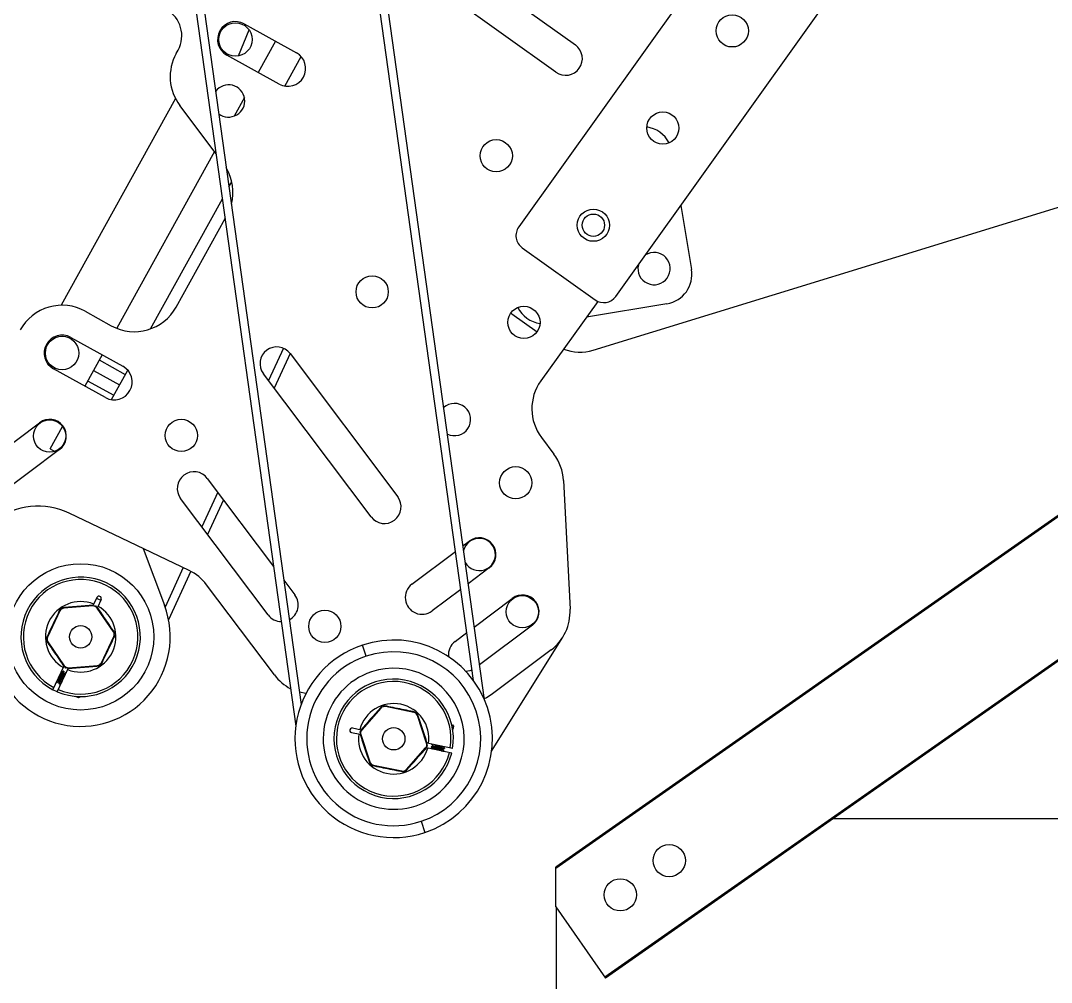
# Model space of a CAD drawing. Header units: inches. Extents: x -45.4 to 22.3, y -8.8 to 22.6.
# Drawn here: x -9.06 to -0.42, y 7.65 to 15.7 of the extents above; entities that cross this region are included whole.
import ezdxf

# ---------------------------------------------------------------- set-up
doc = ezdxf.new("R2010")
doc.units = ezdxf.units.IN
doc.header["$MEASUREMENT"] = 0

msp = doc.modelspace()

# ---------------------------------------------------------------- linework, layer by layer
at = {"color": 7, "linetype": 'Continuous', "lineweight": 25}
for p, q in [((-1.9095, 18.1363), (-4.8846, 13.9741)), ((-4.071, 13.3926), (-0.6598, 18.1649)), ((8.6833, 17.8972), (-4.5741, 8.6143)), ((-5.1725, 10.0157), (-6.0807, 16.5316)), ((-5.2645, 10.1768), (-6.1302, 16.3871)), ((-5.6306, 16.3697), (-4.4103, 15.4974)), ((-7.6571, 16.2906), (-6.7517, 9.7956)), ((-7.57, 16.1652), (-6.7072, 9.9757)), ((-4.2612, 12.9417), (6.2075, 16.1636)), ((-4.5732, 15.2696), (-5.7935, 16.1419)), ((6.089, 16.0685), (-4.5741, 8.6021)), ((-7.2324, 15.4054), (-7.1431, 15.6249)), ((-7.1842, 15.6745), (-6.7467, 15.4325)), ((-7.7536, 15.4248), (-7.7376, 15.4538)), ((-6.9217, 15.5293), (-7.0669, 15.2668)), ((-6.8919, 15.17), (-7.3294, 15.412)), ((-6.844, 15.1533), (-6.7071, 15.4008)), ((6.611, 15.2375), (-4.1625, 7.6939)), ((6.6239, 15.2344), (-4.1567, 7.6857)), ((-7.7593, 15.0482), (-8.7164, 13.3181)), ((-7.1823, 15.0583), (-7.2689, 14.9017)), ((-7.4196, 14.5869), (-7.7233, 14.9908)), ((-7.4331, 14.6049), (-8.2514, 13.1257)), ((-7.3112, 14.3088), (-7.2876, 14.3515)), ((-7.9686, 13.1205), (-7.3668, 14.2083)), ((-3.5269, 14.1538), (-3.4379, 13.6183)), ((-7.7531, 13.3036), (-7.3438, 14.0433)), ((-4.8556, 13.7998), (-4.2454, 13.3636)), ((-4.2236, 13.3511), (-4.7004, 12.6842)), ((-3.6435, 13.3307), (-4.3185, 13.2184)), ((-8.5154, 13.2682), (-8.2967, 13.1472)), ((-4.951, 13.2535), (-4.9429, 13.2476)), ((-4.9429, 13.2476), (-4.7314, 13.0964)), ((-8.6365, 13.0495), (-8.199, 12.8074)), ((-6.8556, 12.9579), (-6.9793, 12.687)), ((-8.374, 12.9042), (-8.5192, 12.6417)), ((-6.7998, 12.9142), (-6.9322, 12.6243)), ((-6.7994, 12.9136), (-5.8978, 11.7147)), ((-8.3442, 12.5449), (-8.7817, 12.787)), ((-8.3982, 12.8605), (-8.1794, 12.7395)), ((-8.4466, 12.773), (-8.2278, 12.652)), ((-8.2963, 12.5282), (-8.1594, 12.7757)), ((-6.1216, 11.5464), (-7.0232, 12.7453)), ((-8.495, 12.6855), (-8.2762, 12.5645)), ((-9.8728, 11.602), (-8.8977, 12.3352)), ((-8.8096, 12.1167), (-8.7057, 12.3046)), ((-4.6946, 12.2111), (-4.5903, 12.0724)), ((-8.7294, 12.1115), (-9.7045, 11.3782)), ((-8.8096, 12.1167), (-8.7709, 12.0953)), ((-7.4926, 11.8685), (-6.9378, 11.1308)), ((-4.5105, 11.8524), (-4.4552, 10.7726)), ((-7.4056, 11.7529), (-7.5379, 11.4629)), ((-6.9831, 10.7252), (-7.7164, 11.7003)), ((-7.3585, 11.6902), (-7.4908, 11.4003)), ((-7.646, 11.0987), (-8.6488, 11.5772)), ((-5.352, 11.3041), (-5.2995, 11.3436)), ((-8.0311, 11.2824), (-7.8517, 10.8069)), ((-5.779, 10.983), (-5.415, 11.2567)), ((-7.6938, 11.1215), (-7.8453, 10.7894)), ((-7.6317, 11.0915), (-7.8172, 10.6852)), ((-5.1312, 11.1198), (-5.3078, 10.987)), ((-6.9306, 10.2228), (-7.4986, 10.9781)), ((-6.8524, 11.0172), (-6.7593, 10.8935)), ((-5.3708, 10.9396), (-5.6107, 10.7592)), ((-8.4519, 10.8008), (-8.6937, 10.782)), ((-8.4179, 10.8713), (-8.4491, 10.8061)), ((-8.444, 10.8015), (-8.4289, 10.8026)), ((-8.4436, 10.8019), (-8.4287, 10.8031)), ((-8.4289, 10.8026), (-8.4204, 10.7902)), ((-8.4287, 10.8031), (-8.4203, 10.7907)), ((-8.3824, 10.8543), (-8.4136, 10.7891)), ((-5.2573, 10.6246), (-4.9388, 10.8641)), ((-8.7267, 10.7594), (-8.8312, 10.5406)), ((-8.2787, 10.5836), (-8.4158, 10.7836)), ((-4.7706, 10.6403), (-5.2131, 10.3075)), ((-8.3801, 10.325), (-8.2756, 10.5438)), ((-5.4184, 10.5035), (-5.3203, 10.5772)), ((-5.1114, 9.5864), (-4.5155, 10.5402)), ((-8.8281, 10.5007), (-8.691, 10.3008)), ((-6.1623, 10.3797), (-6.1935, 10.4731)), ((-4.6143, 10.4325), (-5.1148, 10.0561)), ((-8.7866, 10.0999), (-8.6932, 10.2953)), ((-8.7511, 10.0829), (-8.6577, 10.2783)), ((-8.6781, 10.2813), (-8.6865, 10.2936)), ((-8.6779, 10.2817), (-8.6864, 10.2942)), ((-8.6632, 10.2825), (-8.6781, 10.2813)), ((-8.6628, 10.2829), (-8.6779, 10.2817)), ((-8.6549, 10.2835), (-8.4131, 10.3024)), ((-8.7156, 10.2454), (-8.7158, 10.248)), ((-8.7157, 10.246), (-8.7132, 10.2449)), ((-8.6949, 10.2541), (-8.6977, 10.2555)), ((-8.6931, 10.2353), (-8.6906, 10.2341)), ((-8.6763, 10.2436), (-8.6752, 10.2447)), ((-8.6752, 10.2447), (-8.6756, 10.2401)), ((-8.674, 10.2441), (-8.6752, 10.2447)), ((-8.7511, 10.0829), (-8.7866, 10.0999)), ((-8.7576, 10.1606), (-8.7576, 10.1604)), ((-8.7571, 10.1616), (-8.7573, 10.1598)), ((-8.7545, 10.1585), (-8.7573, 10.1598)), ((-8.739, 10.1691), (-8.7365, 10.1679)), ((-8.7319, 10.1477), (-8.7347, 10.149)), ((-8.7319, 10.1477), (-8.7308, 10.1488)), ((-8.7165, 10.1583), (-8.7153, 10.1577)), ((-8.5727, 10.0322), (-8.5976, 10.0441)), ((-8.5727, 10.0322), (-8.5678, 10.0424)), ((-8.5605, 10.0365), (-8.5727, 10.0322)), ((-8.5578, 10.0422), (-8.5605, 10.0365)), ((-6.667, 10.0671), (-6.7216, 10.0788)), ((-6.0385, 9.9454), (-6.1994, 9.7639)), ((-5.763, 9.9095), (-6.0006, 9.958)), ((-5.6563, 9.6529), (-5.7331, 9.8829)), ((-6.276, 9.7792), (-6.2053, 9.7648)), ((-6.2047, 9.7579), (-6.2147, 9.7466)), ((-5.4457, 9.8055), (-5.4395, 9.8042)), ((-5.4323, 9.7934), (-5.4434, 9.7957)), ((-5.4395, 9.8042), (-5.4323, 9.7934)), ((-5.4323, 9.7934), (-5.4379, 9.7663)), ((-6.2839, 9.7407), (-6.2131, 9.7262)), ((-6.2147, 9.7466), (-6.2099, 9.7323)), ((-6.2074, 9.7247), (-6.1306, 9.4947)), ((-5.8252, 9.4322), (-5.6643, 9.6137)), ((-5.659, 9.6197), (-5.649, 9.631)), ((-5.4463, 9.5695), (-5.6584, 9.6128)), ((-5.649, 9.631), (-5.6538, 9.6453)), ((-5.4384, 9.608), (-5.6506, 9.6514)), ((-5.6181, 9.6212), (-5.6187, 9.6181)), ((-5.6135, 9.6438), (-5.6137, 9.6426)), ((-5.6137, 9.6426), (-5.6091, 9.6433)), ((-5.6124, 9.6417), (-5.6137, 9.6426)), ((-5.6046, 9.6032), (-5.6071, 9.6023)), ((-5.6053, 9.603), (-5.6047, 9.6057)), ((-5.6002, 9.6275), (-5.5997, 9.6302)), ((-5.5985, 9.6292), (-5.5997, 9.6302)), ((-5.5249, 9.5989), (-5.5244, 9.6016)), ((-5.5199, 9.6234), (-5.5197, 9.6246)), ((-5.5133, 9.5832), (-5.5115, 9.5834)), ((-5.5122, 9.5829), (-5.512, 9.583)), ((-5.5109, 9.5865), (-5.5115, 9.5834)), ((-5.5059, 9.611), (-5.5072, 9.6118)), ((-5.5059, 9.611), (-5.5065, 9.6079)), ((-6.1007, 9.4681), (-5.8631, 9.4196)), ((-5.7013, 8.9979), (-5.6702, 8.9045)), ((-2.2491, 9.0215), (4.5445, 9.0215)), ((-4.5741, 8.2817), (-4.5741, 8.6143)), ((-4.5741, 8.2817), (-4.1567, 7.6857)), ((-4.5684, 7.3965), (-4.5684, 8.2737))]:
    msp.add_line(p, q, dxfattribs=at)
at = {"color": 7, "linetype": 'Continuous', "lineweight": 25, "flags": 128}
for points in [[(-8.4205, 10.866), (-8.3972, 10.8554), (-8.3849, 10.849)], [(-5.2766, 10.264), (-5.2934, 10.2576), (-5.3264, 10.2518)], [(-5.1148, 10.0561), (-5.1552, 10.0313), (-5.1754, 10.0225)]]:
    msp.add_lwpolyline(points, dxfattribs=at)
at = {"color": 7, "linetype": 'Continuous', "lineweight": 25}
for centre, radius in [((-3.0967, 15.6155), 0.135), ((-7.2568, 15.5433), 0.14), ((-3.6782, 14.802), 0.135), ((-5.0733, 14.57), 0.135), ((-4.2597, 13.9885), 0.135), ((-4.2597, 13.9885), 0.0937), ((-6.112, 13.4304), 0.135), ((-4.8412, 13.1749), 0.135), ((-8.7091, 12.9182), 0.14), ((-8.8135, 12.2234), 0.135), ((-7.7105, 12.2284), 0.135), ((-4.91, 11.832), 0.135), ((-8.5534, 10.5422), 0.6125), ((-4.8547, 10.7522), 0.135), ((-6.5085, 10.6299), 0.135), ((-8.5534, 10.5422), 0.0937), ((-5.9318, 9.6888), 0.0938), ((-3.6244, 8.6689), 0.135), ((-4.034, 8.3821), 0.135)]:
    msp.add_circle(centre, radius, dxfattribs=at)
for centre, radius, start, end in [((-7.9563, 15.5749), 0.25, 331.04772, 61.04772), ((-7.2568, 15.5433), 0.15, 61.04772, 241.04772), ((-4.4918, 15.3835), 0.14, 234.44296, 54.44296), ((-7.4036, 15.2312), 0.4, 151.04772, 216.94296), ((-6.8193, 15.3012), 0.15, 241.04772, 61.04772), ((-7.3141, 15.0289), 0.135, 232.23533, 143.63588), ((-3.8485, 14.5637), 0.25, 27.0803, 81.80563), ((-7.6782, 14.2652), 0.4, 345.39358, 30.47763), ((-4.7829, 13.9015), 0.125, 144.44296, 234.44296), ((-3.7513, 13.625), 0.135, 166.63457, 122.25136), ((-3.6845, 13.5773), 0.25, 279.44296, 9.44296), ((-4.1727, 13.4653), 0.125, 234.44296, 324.44296), ((-8.7091, 12.9182), 0.4, 61.04772, 151.04772), ((-8.1031, 13.4972), 0.4, 241.04772, 331.04772), ((-4.6709, 13.4132), 0.25, 207.0803, 261.80563), ((-8.7091, 12.9182), 0.15, 61.04772, 241.04772), ((-6.9113, 12.8294), 0.14, 36.94296, 216.94296), ((-4.3715, 13.3001), 0.375, 248.43564, 287.10654), ((-8.2716, 12.6762), 0.15, 241.04772, 61.04772), ((-4.3749, 12.4516), 0.4, 144.44296, 216.94296), ((-5.4228, 12.3614), 0.135, 243.70219, 132.16902), ((-8.8135, 12.2234), 0.14, 306.94296, 126.94296), ((-4.91, 11.832), 0.4, 2.93103, 36.94296), ((-7.6045, 11.7844), 0.14, 36.94296, 216.94296), ((-6.0097, 11.6306), 0.14, 216.94296, 36.94296), ((-8.9115, 11.0267), 0.61, 64.48707, 126.94296), ((-5.2153, 11.2317), 0.135, 209.62499, 166.24622), ((-5.2153, 11.2317), 0.14, 306.94296, 126.94296), ((-7.8183, 10.7377), 0.4, 36.94296, 64.48707), ((-8.5534, 10.5422), 0.5, 246.70981, 242.19716), ((-8.5534, 10.5422), 0.48, 246.80387, 242.1031), ((-5.6949, 10.8711), 0.14, 126.94296, 306.94296), ((-8.4002, 10.8628), 0.0197, 334.45349, 154.45349), ((-6.8712, 10.8093), 0.14, 297.70599, 36.94296), ((-4.8547, 10.7522), 0.14, 306.94296, 126.94296), ((-8.5534, 10.5422), 0.75, 195.88468, 20.66899), ((-8.5534, 10.5422), 0.295, 68.27962, 240.62736), ((-8.5534, 10.5422), 0.295, 248.27962, 60.62736), ((-8.4488, 10.761), 0.04, 34.45349, 94.45349), ((-8.6906, 10.7421), 0.04, 94.45349, 154.45349), ((-6.8712, 10.8093), 0.14, 216.94296, 269.08409), ((-4.8547, 10.7522), 0.4, 306.94296, 2.93103), ((-8.7952, 10.5234), 0.04, 154.45349, 214.45349), ((-8.3116, 10.561), 0.04, 334.45349, 34.45349), ((-5.9318, 9.6888), 0.8268, 108.44918, 288.44918), ((-5.9318, 9.6888), 0.8268, 288.44918, 108.44918), ((-5.3342, 10.3916), 0.14, 126.94296, 186.02376), ((-5.9318, 9.6888), 0.7283, 108.44918, 288.44918), ((-5.9318, 9.6888), 0.7283, 288.44918, 108.44918), ((-8.658, 10.3234), 0.04, 214.45349, 274.45349), ((-8.4162, 10.3422), 0.04, 274.45349, 334.45349), ((-5.9318, 9.6888), 0.5906, 288.44918, 108.44918), ((-6.6109, 10.4632), 0.4, 216.94296, 242.5629), ((-5.9318, 9.6888), 0.5906, 108.44918, 288.44918), ((-5.9318, 9.6888), 0.5, 350.70551, 346.19286), ((-5.9318, 9.6888), 0.48, 350.79957, 346.0988), ((-5.9318, 9.6888), 0.295, 352.27531, 164.62305), ((-6.0086, 9.9188), 0.04, 78.44918, 138.44918), ((-5.771, 9.8703), 0.04, 18.44918, 78.44918), ((-6.28, 9.7599), 0.0197, 78.44918, 258.44918), ((-6.1694, 9.7374), 0.04, 138.44918, 198.44918), ((-5.9318, 9.6888), 0.295, 172.27531, 344.62305), ((-5.6943, 9.6402), 0.04, 318.44918, 18.44918), ((-6.0927, 9.5073), 0.04, 198.44918, 258.44918), ((-5.8551, 9.4588), 0.04, 258.44918, 318.44918)]:
    msp.add_arc(centre, radius, start, end, dxfattribs=at)
for points, knots in [([(-8.4491, 10.8061), (-8.4709, 10.8044), (-8.5147, 10.801), (-8.5857, 10.7954), (-8.6557, 10.79), (-8.6985, 10.7867), (-8.72, 10.785)], [0, 0, 0, 0, 0.2493375, 0.499532, 0.7481693, 1, 1, 1, 1]), ([(-8.72, 10.785), (-8.7301, 10.7638), (-8.7503, 10.7216), (-8.7835, 10.6521), (-8.8167, 10.5826), (-8.8369, 10.5404), (-8.847, 10.5193)], [0, 0, 0, 0, 0.250552, 0.500243, 0.749614, 1, 1, 1, 1]), ([(-8.2598, 10.5651), (-8.2719, 10.5826), (-8.2961, 10.6179), (-8.3356, 10.6755), (-8.376, 10.7344), (-8.401, 10.7708), (-8.4136, 10.7891)], [0, 0, 0, 0, 0.248857, 0.498086, 0.747814, 1, 1, 1, 1]), ([(-8.3868, 10.2994), (-8.3767, 10.3205), (-8.3566, 10.3627), (-8.3234, 10.4322), (-8.2901, 10.5017), (-8.2699, 10.5439), (-8.2598, 10.5651)], [0, 0, 0, 0, 0.250386, 0.499757, 0.749448, 1, 1, 1, 1]), ([(-8.847, 10.5193), (-8.8349, 10.5017), (-8.8107, 10.4665), (-8.7712, 10.4089), (-8.7308, 10.35), (-8.7058, 10.3136), (-8.6932, 10.2953)], [0, 0, 0, 0, 0.248857, 0.498086, 0.747814, 1, 1, 1, 1]), ([(-8.6577, 10.2783), (-8.6359, 10.28), (-8.5921, 10.2834), (-8.5211, 10.2889), (-8.4511, 10.2944), (-8.4084, 10.2977), (-8.3868, 10.2994)], [0, 0, 0, 0, 0.249337, 0.499532, 0.748169, 1, 1, 1, 1]), ([(-8.716, 10.2462), (-8.7158, 10.2454), (-8.7153, 10.2439), (-8.718, 10.235), (-8.7221, 10.2224), (-8.7275, 10.2076), (-8.7329, 10.1929), (-8.737, 10.1803), (-8.7397, 10.1714), (-8.7393, 10.1699), (-8.739, 10.1691)], [0, 0, 0, 0, 0.1262639, 0.2485362, 0.3759224, 0.5, 0.6240776, 0.7514638, 0.8737361, 1, 1, 1, 1]), ([(-8.7132, 10.2449), (-8.713, 10.2441), (-8.7125, 10.2425), (-8.7152, 10.2336), (-8.7193, 10.2211), (-8.7247, 10.2063), (-8.7301, 10.1915), (-8.7342, 10.179), (-8.7369, 10.1701), (-8.7364, 10.1685), (-8.7362, 10.1677)], [0, 0, 0, 0, 0.126264, 0.248536, 0.375922, 0.5, 0.624078, 0.751464, 0.873736, 1, 1, 1, 1]), ([(-8.6977, 10.2555), (-8.6976, 10.2545), (-8.6973, 10.2525), (-8.7017, 10.2402), (-8.7081, 10.2228), (-8.7162, 10.2022), (-8.7244, 10.1817), (-8.7308, 10.1643), (-8.7351, 10.152), (-8.7349, 10.15), (-8.7347, 10.149)], [0, 0, 0, 0, 0.126252, 0.248551, 0.375913, 0.5, 0.624087, 0.751449, 0.873748, 1, 1, 1, 1]), ([(-8.6949, 10.2541), (-8.6948, 10.2531), (-8.6945, 10.2511), (-8.6988, 10.2388), (-8.7053, 10.2214), (-8.7134, 10.2009), (-8.7216, 10.1804), (-8.728, 10.163), (-8.7323, 10.1507), (-8.7321, 10.1487), (-8.7319, 10.1477)], [0, 0, 0, 0, 0.126252, 0.248551, 0.375913, 0.5, 0.624087, 0.751449, 0.873748, 1, 1, 1, 1]), ([(-8.6934, 10.2354), (-8.6932, 10.2346), (-8.6928, 10.2331), (-8.6955, 10.2242), (-8.6996, 10.2116), (-8.705, 10.1969), (-8.7103, 10.1821), (-8.7145, 10.1695), (-8.7172, 10.1606), (-8.7167, 10.1591), (-8.7165, 10.1583)], [0, 0, 0, 0, 0.126264, 0.248536, 0.375922, 0.5, 0.624078, 0.751464, 0.873736, 1, 1, 1, 1]), ([(-8.6906, 10.2341), (-8.6904, 10.2333), (-8.6899, 10.2317), (-8.6926, 10.2228), (-8.6967, 10.2103), (-8.7021, 10.1955), (-8.7075, 10.1807), (-8.7116, 10.1682), (-8.7143, 10.1593), (-8.7139, 10.1577), (-8.7136, 10.1569)], [0, 0, 0, 0, 0.126264, 0.248536, 0.375922, 0.5, 0.624078, 0.751464, 0.873736, 1, 1, 1, 1]), ([(-8.6983, 10.2554), (-8.7009, 10.2536), (-8.706, 10.2501), (-8.7111, 10.2467), (-8.7135, 10.245)], [0, 0, 0, 0, 0.516188, 1, 1, 1, 1]), ([(-8.6931, 10.2346), (-8.6933, 10.2378), (-8.6939, 10.2441), (-8.6944, 10.2504), (-8.6946, 10.2536)], [0, 0, 0, 0, 0.499208, 1, 1, 1, 1]), ([(-8.6759, 10.2445), (-8.6785, 10.2427), (-8.6835, 10.2393), (-8.6886, 10.2359), (-8.691, 10.2342)], [0, 0, 0, 0, 0.523739, 1, 1, 1, 1]), ([(-8.7476, 10.1815), (-8.7485, 10.1791), (-8.7516, 10.1708), (-8.7548, 10.1616), (-8.7546, 10.1595), (-8.7545, 10.1585)], [0, 0, 0, 0, 0.173119, 0.579986, 1, 1, 1, 1]), ([(-8.7539, 10.1586), (-8.7513, 10.1603), (-8.7462, 10.1638), (-8.7411, 10.1672), (-8.7387, 10.1689)], [0, 0, 0, 0, 0.515898, 1, 1, 1, 1]), ([(-8.7366, 10.1686), (-8.7363, 10.1655), (-8.7358, 10.1592), (-8.7353, 10.1529), (-8.735, 10.1497)], [0, 0, 0, 0, 0.4994503, 1, 1, 1, 1]), ([(-8.7312, 10.1479), (-8.7286, 10.1497), (-8.7236, 10.1531), (-8.7185, 10.1565), (-8.7161, 10.1581)], [0, 0, 0, 0, 0.5226424, 1, 1, 1, 1]), ([(-6.025, 9.9681), (-6.0392, 9.9521), (-6.0675, 9.9202), (-6.1139, 9.8679), (-6.1612, 9.8144), (-6.1905, 9.7814), (-6.2053, 9.7648)], [0, 0, 0, 0, 0.2488566, 0.4980858, 0.747814, 1, 1, 1, 1]), ([(-5.7365, 9.9092), (-5.7595, 9.9138), (-5.8053, 9.9232), (-5.8807, 9.9386), (-5.9562, 9.9541), (-6.0021, 9.9634), (-6.025, 9.9681)], [0, 0, 0, 0, 0.250386, 0.4997566, 0.7494482, 1, 1, 1, 1]), ([(-5.6506, 9.6514), (-5.6575, 9.6722), (-5.6714, 9.7139), (-5.6939, 9.7813), (-5.7161, 9.848), (-5.7297, 9.8887), (-5.7365, 9.9092)], [0, 0, 0, 0, 0.249337, 0.499532, 0.748169, 1, 1, 1, 1]), ([(-6.2131, 9.7262), (-6.2062, 9.7054), (-6.1923, 9.6637), (-6.1698, 9.5962), (-6.1476, 9.5296), (-6.134, 9.4889), (-6.1271, 9.4684)], [0, 0, 0, 0, 0.249337, 0.499532, 0.748169, 1, 1, 1, 1]), ([(-5.8387, 9.4095), (-5.8245, 9.4254), (-5.7962, 9.4574), (-5.7498, 9.5097), (-5.7024, 9.5632), (-5.6732, 9.5962), (-5.6584, 9.6128)], [0, 0, 0, 0, 0.248857, 0.498086, 0.747814, 1, 1, 1, 1]), ([(-5.6187, 9.6181), (-5.6178, 9.6185), (-5.6159, 9.6192), (-5.6029, 9.618), (-5.5845, 9.6159), (-5.5626, 9.613), (-5.5407, 9.6101), (-5.5223, 9.608), (-5.5093, 9.6068), (-5.5074, 9.6076), (-5.5065, 9.6079)], [0, 0, 0, 0, 0.126252, 0.248551, 0.375913, 0.5, 0.624087, 0.751449, 0.873748, 1, 1, 1, 1]), ([(-5.6185, 9.6176), (-5.6161, 9.6155), (-5.6116, 9.6114), (-5.607, 9.6073), (-5.6048, 9.6053)], [0, 0, 0, 0, 0.516188, 1, 1, 1, 1]), ([(-5.6181, 9.6212), (-5.6172, 9.6215), (-5.6153, 9.6223), (-5.6023, 9.621), (-5.5839, 9.619), (-5.562, 9.6161), (-5.5401, 9.6131), (-5.5217, 9.6111), (-5.5087, 9.6099), (-5.5068, 9.6106), (-5.5059, 9.611)], [0, 0, 0, 0, 0.126252, 0.248551, 0.375913, 0.5, 0.624087, 0.751449, 0.873748, 1, 1, 1, 1]), ([(-5.5996, 9.6277), (-5.6026, 9.6266), (-5.6087, 9.6246), (-5.6147, 9.6226), (-5.6177, 9.6216)], [0, 0, 0, 0, 0.499208, 1, 1, 1, 1]), ([(-5.6133, 9.6419), (-5.611, 9.6398), (-5.6064, 9.6358), (-5.6019, 9.6317), (-5.5998, 9.6298)], [0, 0, 0, 0, 0.523739, 1, 1, 1, 1]), ([(-5.6053, 9.6026), (-5.6046, 9.603), (-5.6032, 9.6038), (-5.5939, 9.6034), (-5.5808, 9.6024), (-5.5651, 9.6008), (-5.5495, 9.5991), (-5.5363, 9.5982), (-5.527, 9.5977), (-5.5256, 9.5985), (-5.5249, 9.5989)], [0, 0, 0, 0, 0.126264, 0.248536, 0.375922, 0.5, 0.624078, 0.751464, 0.873736, 1, 1, 1, 1]), ([(-5.6047, 9.6057), (-5.604, 9.6061), (-5.6026, 9.6069), (-5.5933, 9.6064), (-5.5801, 9.6055), (-5.5645, 9.6038), (-5.5489, 9.6022), (-5.5357, 9.6012), (-5.5264, 9.6008), (-5.525, 9.6016), (-5.5243, 9.602)], [0, 0, 0, 0, 0.126264, 0.248536, 0.375922, 0.5, 0.624078, 0.751464, 0.873736, 1, 1, 1, 1]), ([(-5.6003, 9.6271), (-5.5996, 9.6275), (-5.5982, 9.6283), (-5.5889, 9.6279), (-5.5758, 9.6269), (-5.5601, 9.6253), (-5.5445, 9.6236), (-5.5313, 9.6226), (-5.522, 9.6222), (-5.5206, 9.623), (-5.5199, 9.6234)], [0, 0, 0, 0, 0.126264, 0.248536, 0.375922, 0.5, 0.624078, 0.751464, 0.873736, 1, 1, 1, 1]), ([(-5.5997, 9.6302), (-5.599, 9.6306), (-5.5976, 9.6314), (-5.5883, 9.6309), (-5.5751, 9.63), (-5.5595, 9.6283), (-5.5438, 9.6267), (-5.5307, 9.6257), (-5.5214, 9.6252), (-5.52, 9.6261), (-5.5193, 9.6265)], [0, 0, 0, 0, 0.126264, 0.248536, 0.375922, 0.5, 0.624078, 0.751464, 0.873736, 1, 1, 1, 1]), ([(-5.5349, 9.5876), (-5.5323, 9.5873), (-5.5236, 9.5863), (-5.5139, 9.5854), (-5.5119, 9.5861), (-5.5109, 9.5865)], [0, 0, 0, 0, 0.173119, 0.579986, 1, 1, 1, 1]), ([(-5.5251, 9.6014), (-5.5221, 9.6024), (-5.5161, 9.6044), (-5.5101, 9.6065), (-5.5071, 9.6075)], [0, 0, 0, 0, 0.49945, 1, 1, 1, 1]), ([(-5.5111, 9.587), (-5.5135, 9.5891), (-5.5181, 9.5932), (-5.5226, 9.5973), (-5.5248, 9.5993)], [0, 0, 0, 0, 0.5158978, 1, 1, 1, 1]), ([(-5.5062, 9.6116), (-5.5086, 9.6137), (-5.5131, 9.6178), (-5.5177, 9.6218), (-5.5198, 9.6238)], [0, 0, 0, 0, 0.5226424, 1, 1, 1, 1]), ([(-6.1271, 9.4684), (-6.1042, 9.4637), (-6.0584, 9.4544), (-5.9829, 9.439), (-5.9074, 9.4235), (-5.8616, 9.4142), (-5.8387, 9.4095)], [0, 0, 0, 0, 0.250552, 0.500243, 0.749614, 1, 1, 1, 1])]:
    msp.add_open_spline(points, degree=3, knots=knots, dxfattribs=at)

doc.saveas('drawing.dxf')
